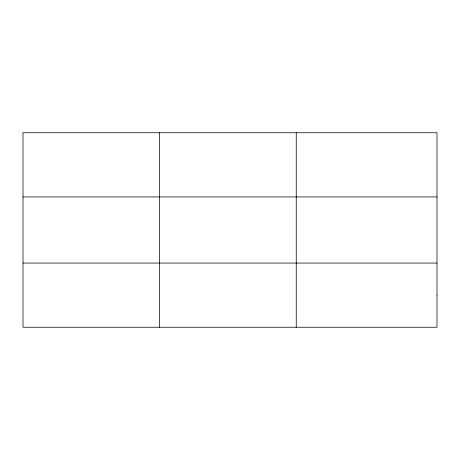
<?xml version="1.0" encoding="UTF-8"?>
<svg xmlns="http://www.w3.org/2000/svg" width="460" height="460" viewBox="0 0 460 460"><rect width="100%" height="100%" fill="white"/><g stroke="black" fill="none" stroke-linecap="round" stroke-linejoin="round"><path stroke-width="0.69" d="M159.62 327.244L159.62 132.756M296.24 327.244L296.24 132.756M23 196.937L437 196.937M23 263.062L437 263.062M437 295.153L437 327.244L23 327.244L23 132.756L437 132.756L437 295.153"/></g></svg>
